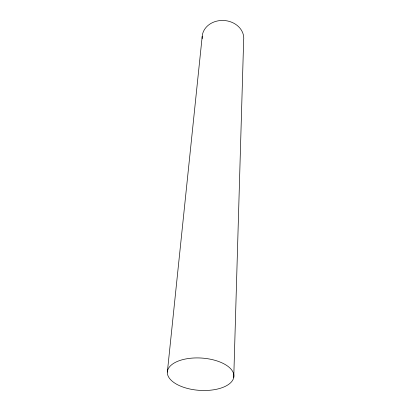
<?xml version="1.0" encoding="UTF-8"?>
<svg xmlns="http://www.w3.org/2000/svg" width="411" height="411" viewBox="0 0 411 411"><rect width="100%" height="100%" fill="white"/><g stroke="black" fill="none" stroke-linecap="round" stroke-linejoin="round"><path stroke-width="0.62" d="M233.751 377.462A33.337 16.183 3.8 0 0 186.846 358.757A33.337 16.183 3.8 0 0 181.277 386.422A33.337 16.183 3.8 0 0 233.751 377.462L243.646 40.175A20.817 17.442 3.8 0 0 223.379 20.463A20.817 17.442 3.8 0 0 202.207 38.665M167.354 372.089L202.202 36.384"/></g></svg>
